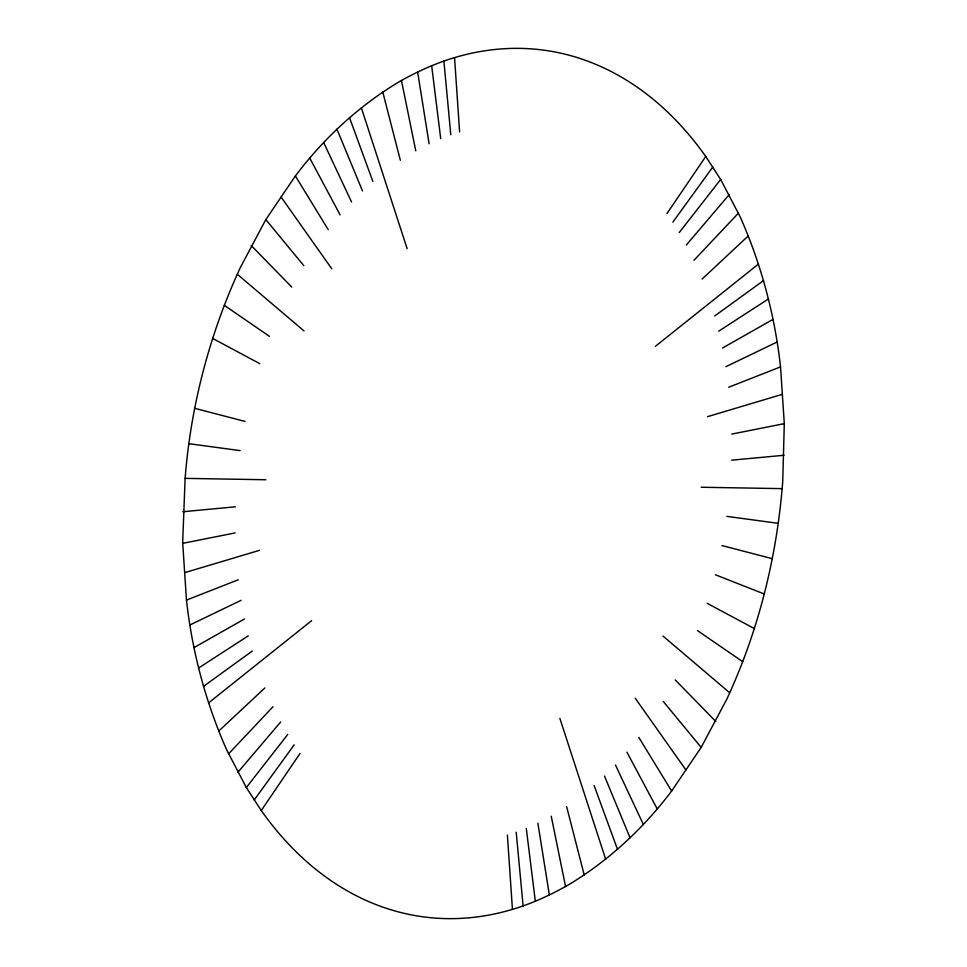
<?xml version="1.0" encoding="UTF-8"?>
<svg xmlns="http://www.w3.org/2000/svg" width="967" height="967" viewBox="0 0 967 967"><rect width="100%" height="100%" fill="white"/><g stroke="black" fill="none" stroke-linecap="round" stroke-linejoin="round"><path stroke-width="1.45" d="M185.12 478.363C190.777 405.644 209.658 334.026 240.191 267.811L265.828 219.594L295.37 175.958C323.522 138.68 358.189 106.455 398.271 82.304C416.088 72.114 434.848 63.459 454.563 57.621A437.519 297.461 -81.9 0 1 705.753 156.473L720.657 179.463L740.202 216.874C761.295 264.475 774.797 315.182 780.538 366.904L784.297 423.643L782.738 481.324C777.033 556.484 758.575 630.762 726.809 699.189L701.172 747.406L671.63 791.042C643.478 828.32 608.811 860.545 568.729 884.696C550.912 894.886 532.152 903.541 512.437 909.379A437.519 297.461 -81.9 0 1 261.247 810.527L246.343 787.537L226.798 750.126C205.705 702.526 192.203 651.818 186.462 600.096L182.678 542.451L185.12 478.363L265.816 479.753M261.247 810.527L300.024 753.474M666.976 213.526L705.753 156.473M254.152 800.072L294.161 744.844M672.839 222.156L712.848 166.928M246.343 787.537L287.719 734.497M679.281 232.503L720.657 179.463M237.797 772.391L280.66 721.986M686.34 245.014L729.203 194.609M228.538 753.897L273.02 706.72M693.98 260.28L738.462 213.103M218.675 731.125L264.885 687.924M702.115 279.076L748.325 235.875M208.497 702.961L311.628 620.657M655.372 346.343L758.503 264.039M203.457 686.425L252.314 651.021M714.686 315.979L763.543 280.575M198.573 668.04L248.277 635.839M718.723 331.161L768.427 298.96M193.992 647.612L244.494 618.977M722.506 348.023L773.008 319.388M189.883 624.996L241.109 600.314M725.891 366.686L777.117 342.004M186.462 600.096L238.281 579.765M728.719 387.235L780.538 366.904M184.612 572.682L259.494 550.332M707.506 416.668L782.388 394.318M182.703 543.357L235.174 532.914M731.826 434.086L784.297 423.643M182.896 511.736L235.344 506.817M731.656 460.183L784.104 455.264M701.184 487.247L781.88 488.637M188.71 443.672L240.142 450.622M726.858 516.378L778.29 523.328M194.657 408.304L245.05 421.431M721.95 545.569L772.343 558.696M715.35 574.749L764.341 594.028M212.607 338.402L259.857 363.713M707.143 603.287L754.393 628.598M224.247 305.282L269.479 336.371M697.521 630.629L742.753 661.718M237.483 274.398L304.013 330.944M662.987 636.056L729.517 692.602M251.239 245.545L291.756 287.066M675.244 679.934L715.761 721.455M265.828 219.594L303.795 265.635M663.205 701.365L701.172 747.406M281.071 197.026L331.778 268.802M635.222 698.198L685.929 769.974M295.37 175.958L328.188 229.614M638.812 737.386L671.63 791.042M309.766 158.068L340.082 214.843M626.918 752.157L657.234 808.932M323.667 142.548L351.553 202.03M615.447 764.97L643.333 824.452M336.927 129.143L362.504 190.97M604.496 776.03L630.073 837.857M349.498 117.623L372.875 181.458M594.125 785.542L617.502 849.377M361.332 107.736L407.143 248.652M559.857 718.348L605.668 859.264M382.775 92.01L400.35 160.304M566.65 806.696L584.225 874.99M401.45 80.479L415.762 150.792M551.238 816.208L565.55 886.521M417.635 71.993L429.118 143.781M537.882 823.219L549.365 895.007M431.669 65.732L440.71 138.607M526.29 828.393L535.331 901.268M443.889 61.078L450.803 134.776M516.197 832.224L523.111 905.922M454.563 57.621L459.603 131.923M507.397 835.077L512.437 909.379"/></g></svg>
